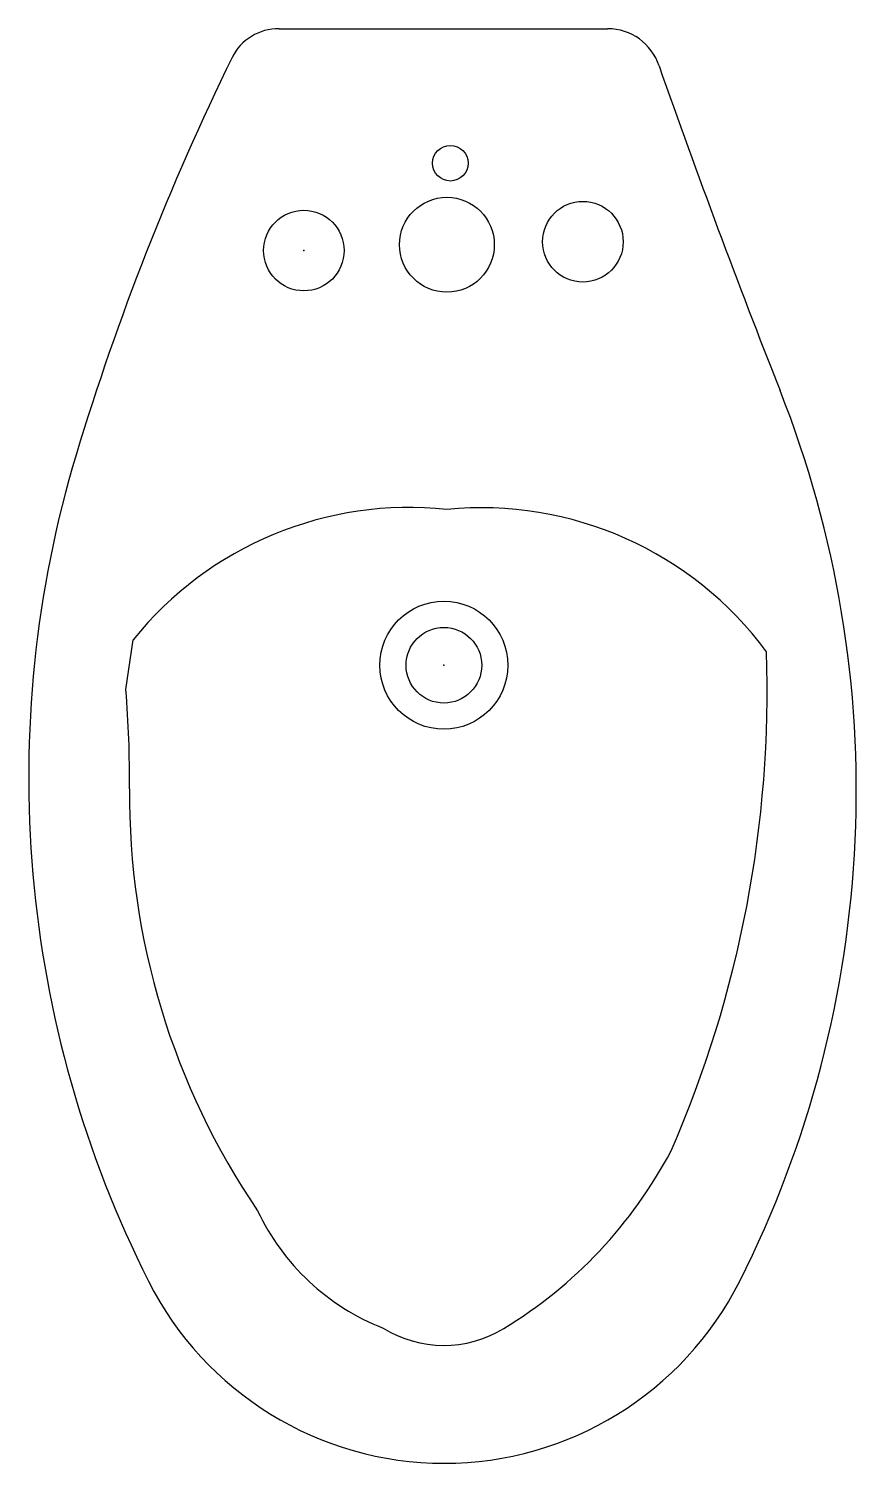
# Model space of a CAD drawing. Header units: millimetres. Extents: x -172 to 177, y -605 to 0.
import ezdxf

# ---------------------------------------------------------------- set-up
doc = ezdxf.new("R2010")
doc.units = ezdxf.units.MM
doc.layers.add('LVTRY_洁具', color=6, linetype='Continuous')

msp = doc.modelspace()

# ---------------------------------------------------------------- linework, layer by layer
at = {"layer": 'LVTRY_洁具'}
for p, q in [((-66.52, 0), (0, 0)), ((0, 0), (72.08, 0)), ((-131.07, -278.61), (-128.06, -257.54))]:
    msp.add_line(p, q, dxfattribs=at)
for centre, radius in [((5.73, -56.7), 7.5), ((4.27, -91.06), 20), ((-56.06, -93.51), 17), ((61.62, -89.82), 17), ((3.01, -268.31), 26.98), ((3.01, -268.31), 15.95)]:
    msp.add_circle(centre, radius, dxfattribs=at)
for centre, radius, start, end in [((-66.76, -21.78), 21.78, 89.35437, 153.88776), ((72.08, -22.82), 22.82, 18.31295, 90), ((906.9, -499.02), 1106.11, 153.88776, 163.19417), ((3624.54, 1223.72), 3742, 199.34199, 201.57833), ((-281.97, -321.26), 458.93, 333.22891, 21.57833), ((299.47, -315.56), 471.58, 163.19417, 206.77109), ((-11.45, -351.61), 149.82, 83.97837, 141.10482), ((18.72, -351.63), 149.71, 36.48288, 95.53973), ((-345.56, -278.89), 484.92, 336.40239, 1.92286), ((-613.96, -316.6), 484.38, 359.55633, 4.49892), ((182.24, -322.77), 311.84, 179.55633, 214.24122), ((-71.85, -382.94), 192.97, 301.23724, 332.17659), ((13.02, -456.56), 97.89, 205.1983, 248.6204), ((3.1, -465.08), 139.63, 206.77109, 333.22891), ((2.96, -506.27), 48.72, 238.26988, 301.23724)]:
    msp.add_arc(centre, radius, start, end, dxfattribs=at)
for p in [(-56.06, -93.51), (3.01, -268.31)]:
    msp.add_point(p, dxfattribs=at)

doc.saveas('drawing.dxf')
